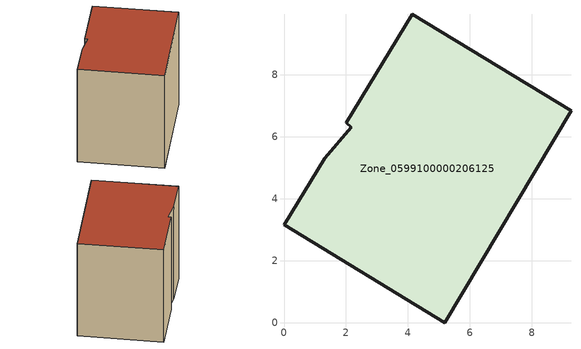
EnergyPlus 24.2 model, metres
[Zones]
Zone_0599100000206125
 floor ground (C_G): 2.01,6.45 4.13,9.94 9.26,6.83 5.18,0 0,3.15 1.31,5.31 2.17,6.3 z0
 wall outside (C_F): 5.18,0 9.26,6.83 4.13,9.94 2.01,6.45 2.17,6.3 1.31,5.31 0,3.15 5.18,0 z0:7.63
 roof outside (C_R): 4.13,9.94 2.01,6.45 2.17,6.3 1.31,5.31 0,3.15 5.18,0 9.26,6.83 z7.63
[BUILDING]
Pand.0599100000206125: North Axis=0; Terrain=City; Loads Convergence Tolerance Value=0.04; Temperature Convergence Tolerance Value=0.4; Solar Distribution=FullExterior; Maximum Number of Warmup Days=25; Minimum Number of Warmup Days=1
[Site:Location]
Rotterdam.The.Hague.AP_ZH_NLD Design_Conditions: Latitude=51.96; Longitude=4.45; Time Zone=1; Elevation=-4.5
[SITE:GROUNDTEMPERATURE:BUILDINGSURFACE]
18, 18, 18, 18, 18, 18, 18, 18, 18, 18, 18, 18
[MATERIAL] Thermal Absorptance=0.9; Solar Absorptance=0.7; Visible Absorptance=0.7
Name | Roughness | Thickness | Conductivity | Density | Specific Heat
G.TC.1946-1964 | MediumSmooth | 0.15 | 1 | 540 | 1210
F.TC.1946-1964 | Rough | 0.3 | 0.857143 | 1920 | 840
R.TC.1946-1964 | MediumRough | 0.2 | 0.235294 | 1500 | 1000
[CONSTRUCTION]
C_G: G.TC.1946-1964
C_F: F.TC.1946-1964
C_R: R.TC.1946-1964
[ZONE]
Zone_0599100000206125: Type=1; Multiplier=1; Ceiling Height=Autocalculate; Volume=Autocalculate; Floor Area=autocalculate; Part of Total Floor Area=Yes
[ZONEINFILTRATION:DESIGNFLOWRATE]
Infil_Zone_0599100000206125: Zone or ZoneList or Space or SpaceList=Zone_0599100000206125; Schedule=AlwaysOn; Design Flow Rate Calculation Method=Flow/Area; Flow Rate per Floor Area=0.003; Constant Term Coefficient=1; Temperature Term Coefficient=0; Velocity Term Coefficient=0; Velocity Squared Term Coefficient=0
[HVACTEMPLATE:ZONE:IDEALLOADSAIRSYSTEM]
Zone_0599100000206125: Maximum Heating Supply Air Temperature=50; Minimum Cooling Supply Air Temperature=13; Maximum Heating Supply Air Humidity Ratio=0.0156; Minimum Cooling Supply Air Humidity Ratio=0.0077; Heating Limit=NoLimit; Cooling Limit=NoLimit; Dehumidification Control Type=ConstantSensibleHeatRatio; Cooling Sensible Heat Ratio=0.7; Dehumidification Setpoint=60; Humidification Control Type=None; Humidification Setpoint=30; Outdoor Air Method=None; Outdoor Air Flow Rate per Person=0.00944; Outdoor Air Flow Rate per Zone Floor Area=0; Outdoor Air Flow Rate per Zone=0; Demand Controlled Ventilation Type=None; Outdoor Air Economizer Type=NoEconomizer; Heat Recovery Type=None; Sensible Heat Recovery Effectiveness=0.7; Latent Heat Recovery Effectiveness=0.65
[ZONECONTROL:THERMOSTAT]
ThermostatControl_Zone_0599100000206125: Zone or ZoneList=Zone_0599100000206125; Control Type Schedule=DualSetpointControlType; Control 1=Thermostat_Zone_0599100000206125; Temperature Difference Between Cutout And Setpoint=0
[THERMOSTATSETPOINT:DUALSETPOINT]
Thermostat_Zone_0599100000206125: Heating Setpoint Temperature Schedule=HeatingSetpoint_Zone_0599100000206125; Cooling Setpoint Temperature Schedule=CoolingSetpoint_Zone_0599100000206125
[SCHEDULE:COMPACT]
HeatingSetpoint_Zone_0599100000206125: Through: 12/31, For: AllDays, Until: 24:00, 21
CoolingSetpoint_Zone_0599100000206125: Through: 12/31, For: AllDays, Until: 24:00, 24
DualSetpointControlType: Through: 12/31, For: AllDays, Until: 24:00, 4
AlwaysOn: Through: 12/31, For: AllDays, Until: 24:00, 1
